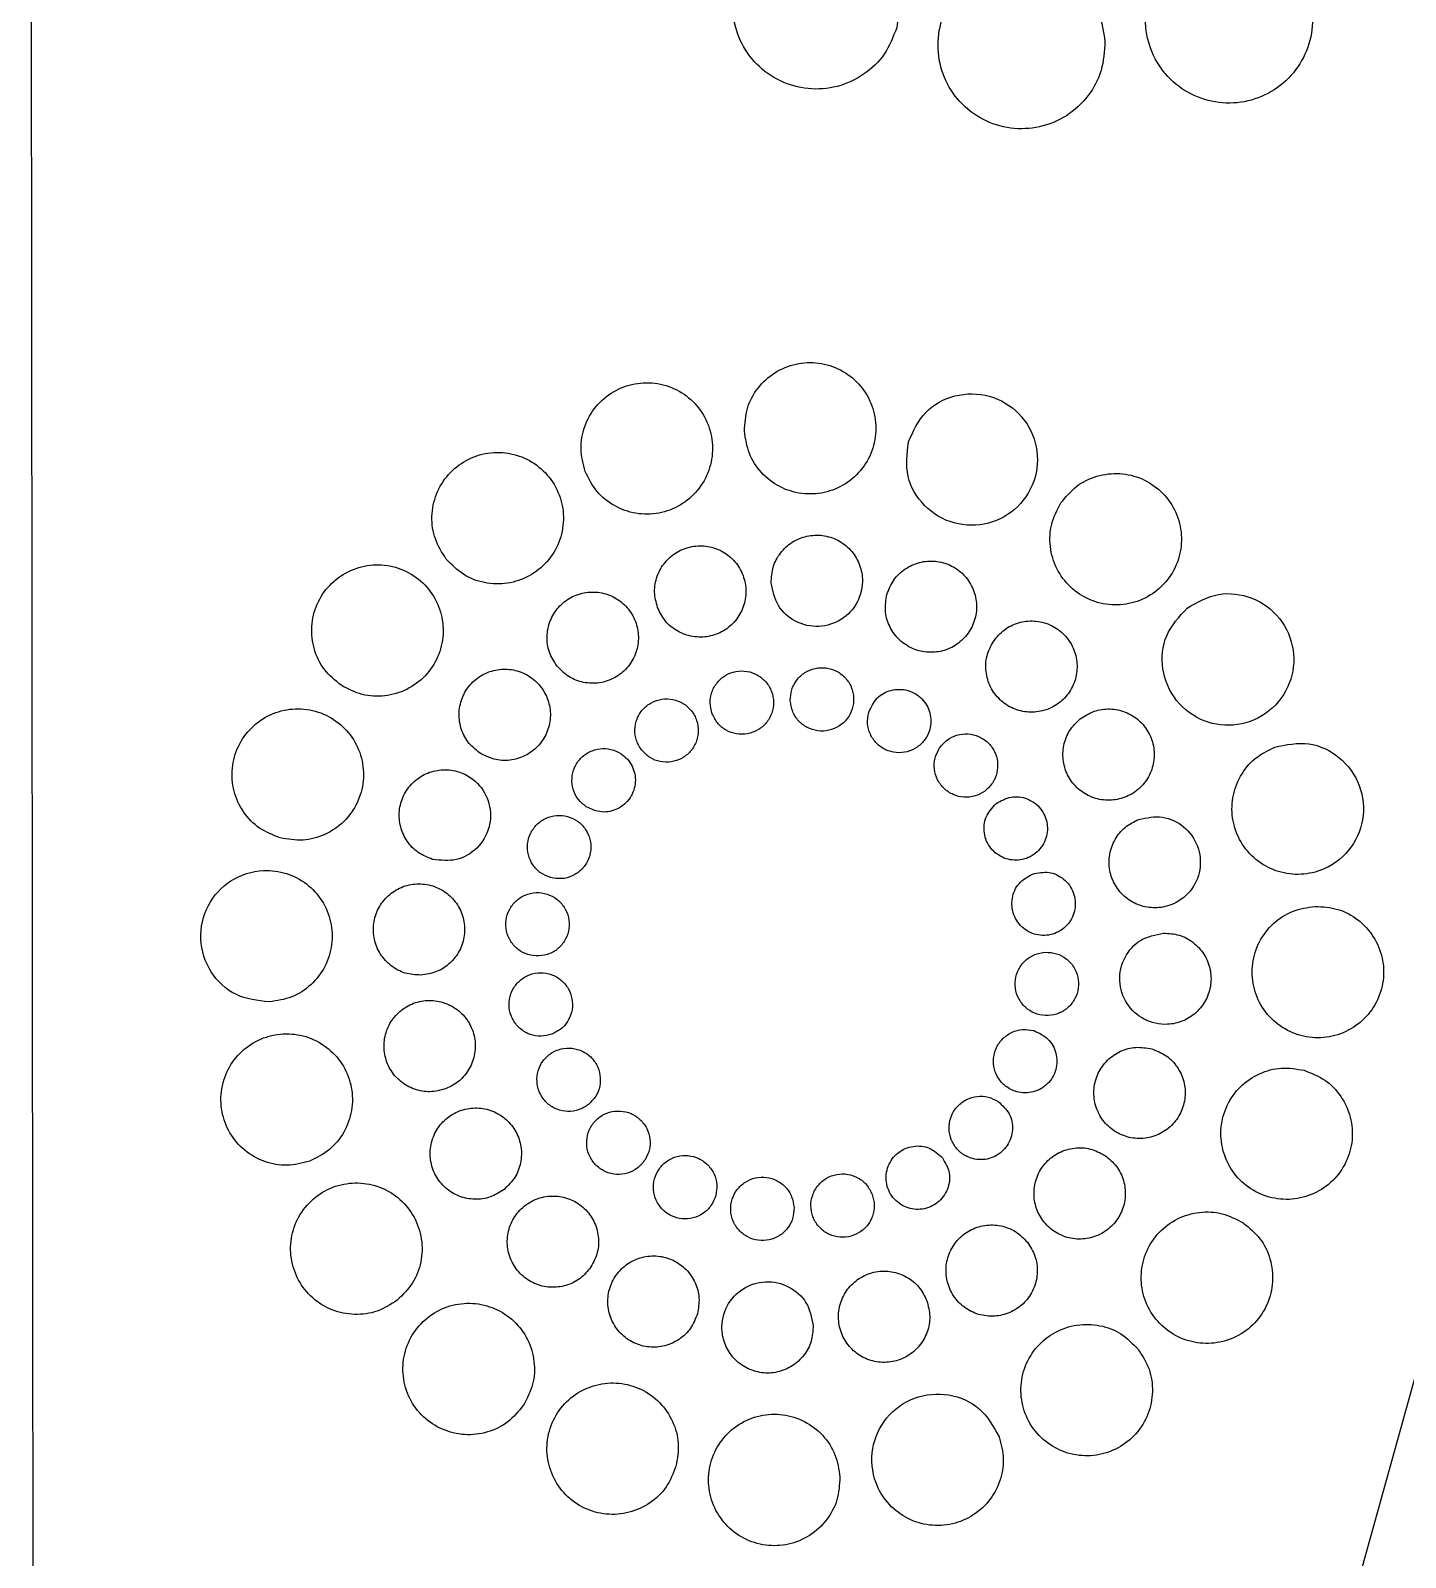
# Model space of a CAD drawing. Extents: x -494 to 784, y 11 to 1214.
# Drawn here: x 6.8 to 174, y 597 to 782.6 of the extents above; entities that cross this region are included whole.
import ezdxf

# ---------------------------------------------------------------- set-up
doc = ezdxf.new("R2010")
doc.units = 0
doc.layers.add('Layer_1', color=7, linetype='CONTINUOUS')

msp = doc.modelspace()

# ---------------------------------------------------------------- linework, layer by layer
at = {"layer": 'Layer_1', "color": 3}
msp.add_line((340.093007, 1213.844937), (7.729113, 15.183946), dxfattribs=at)
at = {"layer": 'Layer_1', "color": 7}
for p, q in [((7.729102, 15.183918), (6.826574, 922.74871)), ((137.448839, 781.257603), (137.448839, 781.257603)), ((93.628085, 733.910026), (93.628085, 733.910026)), ((113.555484, 732.591594), (113.555484, 732.591594)), ((74.268585, 729.006035), (74.268585, 729.006035)), ((132.100133, 725.179765), (132.100133, 725.179765)), ((57.372015, 718.359658), (57.372015, 718.359658)), ((96.877462, 715.474556), (96.877462, 715.474556)), ((110.948953, 714.054312), (110.948953, 714.054312)), ((83.055797, 712.476975), (83.055797, 712.476975)), ((147.446774, 712.400104), (147.446774, 712.400104)), ((123.892839, 708.355224), (123.892839, 708.355224)), ((70.836911, 705.354989), (70.836911, 705.354989)), ((44.592327, 703.013003), (44.592327, 703.013003)), ((99.200962, 701.139343), (99.200962, 701.139343)), ((108.728903, 699.702698), (108.728903, 699.702698)), ((89.6954, 699.56138), (89.6954, 699.56138)), ((134.442104, 698.935207), (134.442104, 698.935207)), ((61.416881, 694.8057), (61.416881, 694.8057)), ((81.142698, 695.123264), (81.142698, 695.123264)), ((117.346558, 695.392068), (117.346558, 695.392068)), ((158.093161, 695.503524), (158.093161, 695.503524)), ((124.210386, 688.629425), (124.210386, 688.629425)), ((74.380031, 688.259424), (74.380031, 688.259424)), ((141.564104, 686.716312), (141.564104, 686.716312)), ((37.180529, 684.468358), (37.180529, 684.468358)), ((55.717807, 681.861828), (55.717807, 681.861828)), ((70.069414, 679.64178), (70.069414, 679.64178)), ((128.648498, 680.076706), (128.648498, 680.076706)), ((162.997153, 676.144035), (162.997153, 676.144035)), ((144.561685, 672.894658), (144.561685, 672.894658)), ((68.63277, 670.113838), (68.63277, 670.113838)), ((130.226465, 670.571158), (130.226465, 670.571158)), ((54.297548, 667.790338), (54.297548, 667.790338)), ((35.86208, 664.540961), (35.86208, 664.540961)), ((128.789821, 661.043215), (128.789821, 661.043215)), ((70.210742, 660.60827), (70.210742, 660.60827)), ((143.141419, 658.82317), (143.141419, 658.82317)), ((161.678701, 656.216639), (161.678701, 656.216639)), ((57.295138, 653.968663), (57.295138, 653.968663)), ((74.648826, 652.055566), (74.648826, 652.055566)), ((124.479191, 652.425556), (124.479191, 652.425556)), ((137.442354, 645.879271), (137.442354, 645.879271)), ((40.766081, 645.181451), (40.766081, 645.181451)), ((81.512681, 645.292922), (81.512681, 645.292922)), ((117.716527, 645.561727), (117.716527, 645.561727)), ((64.417107, 641.749783), (64.417107, 641.749783)), ((90.130341, 640.982298), (90.130341, 640.982298)), ((109.16384, 641.123632), (109.16384, 641.123632)), ((99.658268, 639.545659), (99.658268, 639.545659)), ((154.266909, 637.671968), (154.266909, 637.671968)), ((128.022314, 635.330003), (128.022314, 635.330003)), ((74.966396, 632.329759), (74.966396, 632.329759)), ((51.412443, 628.284892), (51.412443, 628.284892)), ((115.803443, 628.208037), (115.803443, 628.208037)), ((87.910291, 626.630684), (87.910291, 626.630684)), ((101.981767, 625.210448), (101.981767, 625.210448)), ((141.487211, 622.325332), (141.487211, 622.325332)), ((66.759102, 615.505217), (66.759102, 615.505217)), ((124.590656, 611.678978), (124.590656, 611.678978)), ((85.303757, 608.093393), (85.303757, 608.093393)), ((105.231144, 606.774983), (105.231144, 606.774983))]:
    msp.add_line(p, q, dxfattribs=at)
for points, knots in [([(112.135897, 782.932325), (112.336099, 784.10818), (112.733638, 786.44306), (111.765414, 789.94278), (109.748156, 792.904473), (106.812253, 794.992665), (103.348814, 795.953005), (99.761351, 795.673608), (96.488712, 794.178693), (93.924322, 791.658494), (92.372826, 788.412216), (92.031062, 784.830503), (92.931467, 781.349589), (94.966977, 778.382834), (97.898309, 776.29591), (101.361748, 775.33557), (104.953782, 775.613699), (108.208169, 777.113676), (110.840377, 779.615069), (111.701987, 781.821273), (112.135897, 782.932325)], [0, 0, 0, 0, 3.541724, 7.032761, 10.574486, 14.11621, 17.607247, 21.148972, 24.690696, 28.181733, 31.723457, 35.265182, 38.756219, 42.297943, 45.839668, 49.330704, 52.872429, 56.414153, 59.90519, 63.446915, 63.446915, 63.446915, 63.446915]), ([(162.040433, 787.486947), (161.152506, 789.065066), (159.402988, 792.174497), (154.259094, 794.394391), (148.818312, 793.895477), (144.334026, 790.682263), (142.058205, 785.691936), (142.523964, 780.813654), (144.659903, 777.206875), (147.433939, 774.917974), (150.824634, 773.71481), (154.422763, 773.749299), (157.789226, 775.008165), (160.53176, 777.344511), (162.282951, 780.4709), (162.94217, 784.041743), (162.342453, 786.333041), (162.040433, 787.486947)], [0, 0, 0, 0, 5.306629, 10.455864, 15.762493, 21.069121, 26.218357, 31.524986, 35.06671, 38.557747, 42.099471, 45.641196, 49.132233, 52.673957, 56.215682, 59.706718, 63.248443, 63.248443, 63.248443, 63.248443]), ([(137.448839, 781.257603), (137.275884, 782.437773), (136.932448, 784.781223), (134.930139, 787.810456), (132.096399, 790.003828), (128.658903, 791.082572), (125.068215, 790.925648), (121.742672, 789.551338), (119.092162, 787.118288), (117.432066, 783.928997), (116.95966, 780.362163), (117.741434, 776.850141), (119.673432, 773.817835), (122.526095, 771.625291), (125.958852, 770.546339), (129.54954, 770.703263), (132.879822, 772.07778), (135.511409, 774.510003), (137.241815, 777.702367), (137.379501, 780.066843), (137.448839, 781.257603)], [0, 0, 0, 0, 3.541725, 7.032762, 10.574487, 14.116211, 17.607249, 21.148973, 24.690698, 28.181735, 31.72346, 35.265185, 38.756222, 42.297947, 45.839672, 49.330709, 52.872433, 56.414158, 59.905195, 63.44692, 63.44692, 63.44692, 63.44692]), ([(93.628085, 733.910026), (93.764242, 732.980948), (94.034609, 731.136088), (95.610909, 728.751351), (97.841745, 727.024639), (100.547884, 726.175407), (103.374621, 726.298944), (105.992624, 727.380857), (108.079215, 729.296254), (109.38611, 731.806995), (109.758007, 734.614953), (109.142563, 737.379761), (107.621615, 739.766917), (105.375881, 741.492978), (102.673474, 742.342373), (99.846737, 742.218836), (97.225003, 741.136759), (95.153309, 739.222014), (93.791062, 736.708854), (93.682671, 734.847441), (93.628085, 733.910026)], [0, 0, 0, 0, 2.788191, 5.536479, 8.32467, 11.112861, 13.861149, 16.64934, 19.437531, 22.185819, 24.97401, 27.762201, 30.510489, 33.29868, 36.086871, 38.835159, 41.62335, 44.411541, 47.159829, 49.94802, 49.94802, 49.94802, 49.94802]), ([(74.268585, 729.006035), (74.685179, 728.164504), (75.512406, 726.493486), (77.748481, 724.71257), (80.403715, 723.759735), (83.239832, 723.78831), (85.890044, 724.779311), (88.045583, 726.617278), (89.438159, 729.083721), (89.905229, 731.87543), (89.391217, 734.660879), (87.951523, 737.100185), (85.767344, 738.900506), (83.098142, 739.848118), (80.265523, 739.820851), (77.615311, 738.82985), (75.456274, 736.990575), (74.077665, 734.529355), (73.558701, 731.718241), (74.030822, 729.914437), (74.268585, 729.006035)], [0, 0, 0, 0, 2.788191, 5.536478, 8.324669, 11.11286, 13.861148, 16.649338, 19.437529, 22.185817, 24.974008, 27.762199, 30.510486, 33.298677, 36.086868, 38.835155, 41.623346, 44.411537, 47.159825, 49.948015, 49.948015, 49.948015, 49.948015]), ([(113.555484, 732.591594), (113.390756, 731.175638), (113.066185, 728.385724), (115.315087, 724.591604), (119.011103, 722.391992), (123.354074, 722.362559), (127.112248, 724.491041), (129.321839, 728.21991), (129.347995, 732.554199), (127.222544, 736.314089), (123.484547, 738.525341), (119.183557, 738.543134), (115.301932, 736.448882), (114.143447, 733.890195), (113.555484, 732.591594)], [0, 0, 0, 0, 4.177596, 8.231285, 12.408881, 16.586477, 20.640167, 24.817762, 28.995358, 33.049048, 37.226644, 41.404239, 45.457929, 49.635525, 49.635525, 49.635525, 49.635525]), ([(57.372015, 718.359658), (58.028268, 717.688049), (59.33138, 716.354444), (62.008347, 715.351677), (64.828067, 715.26599), (67.516544, 716.169576), (69.730809, 717.931033), (71.212886, 720.345143), (71.775131, 723.121198), (71.356655, 725.920604), (70.00705, 728.410885), (67.884032, 730.285913), (65.250424, 731.323171), (62.419035, 731.399575), (59.73348, 730.498315), (57.519215, 728.736857), (56.034216, 726.320422), (55.48364, 723.55365), (55.858758, 720.719752), (56.865178, 719.150127), (57.372015, 718.359658)], [0, 0, 0, 0, 2.788191, 5.536478, 8.324669, 11.11286, 13.861148, 16.649338, 19.437529, 22.185817, 24.974008, 27.762199, 30.510486, 33.298677, 36.086868, 38.835155, 41.623346, 44.411537, 47.159825, 49.948015, 49.948015, 49.948015, 49.948015]), ([(132.100133, 725.179765), (131.664188, 724.348093), (130.798538, 722.696653), (130.672078, 719.840834), (131.461927, 717.132642), (133.152073, 714.854971), (135.511564, 713.2934), (138.265506, 712.629862), (141.079435, 712.952983), (143.612512, 714.216042), (145.56386, 716.269131), (146.691069, 718.867657), (146.863731, 721.692898), (146.061447, 724.409319), (144.374416, 726.68493), (142.014924, 728.2465), (139.257868, 728.912099), (136.456374, 728.580748), (133.877094, 727.348268), (132.695293, 725.906064), (132.100133, 725.179765)], [0, 0, 0, 0, 2.788191, 5.536479, 8.32467, 11.112861, 13.861149, 16.64934, 19.437531, 22.185819, 24.97401, 27.762201, 30.510489, 33.29868, 36.086871, 38.835159, 41.62335, 44.411541, 47.159829, 49.94802, 49.94802, 49.94802, 49.94802]), ([(96.877462, 715.474556), (97.072525, 714.504028), (97.456864, 712.591756), (99.756346, 710.568549), (102.669501, 709.908798), (105.543886, 710.821904), (107.570228, 713.032091), (108.15219, 715.64718), (107.650957, 717.883323), (106.595312, 719.54205), (105.035621, 720.740439), (103.158991, 721.330367), (101.195968, 721.244559), (99.375322, 720.493122), (97.936646, 719.163436), (96.990641, 717.418187), (96.915369, 716.125539), (96.877462, 715.474556)], [0, 0, 0, 0, 2.901108, 5.716171, 8.617279, 11.518387, 14.33345, 17.234558, 19.170802, 21.079335, 23.015579, 24.951822, 26.860356, 28.796599, 30.732843, 32.641376, 34.57762, 34.57762, 34.57762, 34.57762]), ([(83.055797, 712.476975), (83.345099, 711.892579), (83.919562, 710.73215), (85.472392, 709.495402), (87.316305, 708.833712), (89.285831, 708.853556), (91.126255, 709.54175), (92.623158, 710.818117), (93.590224, 712.530924), (93.914578, 714.469611), (93.557626, 716.403951), (92.557838, 718.097913), (91.041047, 719.348136), (89.187435, 720.0062), (87.220338, 719.987265), (85.379913, 719.29907), (83.880582, 718.021795), (82.923214, 716.312615), (82.562822, 714.360452), (82.890685, 713.10781), (83.055797, 712.476975)], [0, 0, 0, 0, 1.936244, 3.844777, 5.781021, 7.717264, 9.625798, 11.562041, 13.498285, 15.406818, 17.343062, 19.279306, 21.187839, 23.124083, 25.060326, 26.968859, 28.905103, 30.841347, 32.74988, 34.686124, 34.686124, 34.686124, 34.686124]), ([(44.592327, 703.013003), (45.423999, 702.577058), (47.07544, 701.711408), (49.931258, 701.584948), (52.63945, 702.374797), (54.917122, 704.064943), (56.478692, 706.424434), (57.14223, 709.178376), (56.819109, 711.992305), (55.556051, 714.525382), (53.502961, 716.47673), (50.904435, 717.603938), (48.079195, 717.7766), (45.362773, 716.974317), (43.087163, 715.287285), (41.525592, 712.927794), (40.859993, 710.170738), (41.191344, 707.369244), (42.423824, 704.789964), (43.866028, 703.608162), (44.592327, 703.013003)], [0, 0, 0, 0, 2.788191, 5.536479, 8.32467, 11.112861, 13.861149, 16.64934, 19.437531, 22.185819, 24.97401, 27.762201, 30.510489, 33.29868, 36.086871, 38.835159, 41.62335, 44.411541, 47.159829, 49.94802, 49.94802, 49.94802, 49.94802]), ([(110.948953, 714.054312), (110.839503, 713.411478), (110.622171, 712.13501), (111.151494, 710.22173), (112.254319, 708.602586), (113.859363, 707.460982), (115.752809, 706.935969), (117.714058, 707.088714), (119.503194, 707.905976), (120.905133, 709.283757), (121.753329, 711.058482), (121.94017, 713.016587), (121.447922, 714.919586), (120.335119, 716.541497), (118.732574, 717.682408), (116.839129, 718.207421), (114.87538, 718.055369), (113.096223, 717.235339), (111.657207, 715.86784), (111.186169, 714.661719), (110.948953, 714.054312)], [0, 0, 0, 0, 1.936244, 3.844777, 5.781021, 7.717264, 9.625798, 11.562041, 13.498285, 15.406818, 17.343062, 19.279306, 21.187839, 23.124083, 25.060326, 26.968859, 28.905103, 30.841347, 32.74988, 34.686124, 34.686124, 34.686124, 34.686124]), ([(70.836911, 705.354989), (71.292642, 704.888594), (72.197581, 703.962479), (74.056586, 703.266113), (76.014725, 703.206609), (77.881723, 703.834098), (79.419407, 705.057333), (80.448627, 706.733798), (80.839075, 708.661614), (80.548467, 710.605646), (79.611241, 712.335008), (78.136923, 713.637111), (76.308028, 714.357429), (74.341786, 714.410487), (72.476817, 713.784612), (70.939133, 712.561378), (69.907883, 710.883298), (69.525539, 708.961928), (69.786037, 706.993943), (70.484941, 705.903926), (70.836911, 705.354989)], [0, 0, 0, 0, 1.936244, 3.844777, 5.781021, 7.717264, 9.625798, 11.562041, 13.498285, 15.406818, 17.343062, 19.279306, 21.187839, 23.124083, 25.060326, 26.968859, 28.905103, 30.841347, 32.74988, 34.686124, 34.686124, 34.686124, 34.686124]), ([(147.446774, 712.400104), (146.481228, 711.351397), (144.578775, 709.285087), (144.168047, 704.893708), (145.865288, 700.941721), (149.361524, 698.365175), (153.653042, 697.878154), (157.632412, 699.596108), (160.201204, 703.087247), (160.691686, 707.378371), (158.967324, 711.364451), (155.498208, 713.906904), (151.126937, 714.49418), (148.685744, 713.1051), (147.446774, 712.400104)], [0, 0, 0, 0, 4.177596, 8.231285, 12.408881, 16.586477, 20.640166, 24.817762, 28.995358, 33.049047, 37.226643, 41.404239, 45.457928, 49.635524, 49.635524, 49.635524, 49.635524]), ([(123.892839, 708.355224), (123.590099, 707.777674), (122.988953, 706.63084), (122.901134, 704.647633), (123.44964, 702.766944), (124.623352, 701.185228), (126.261888, 700.100804), (128.174347, 699.640014), (130.128465, 699.864403), (131.887546, 700.741527), (133.242649, 702.167284), (134.025432, 703.971816), (134.145337, 705.933788), (133.588196, 707.820192), (132.416646, 709.400477), (130.77811, 710.484901), (128.863488, 710.947123), (126.918006, 710.717018), (125.12684, 709.861128), (124.306144, 708.859598), (123.892839, 708.355224)], [0, 0, 0, 0, 1.936244, 3.844777, 5.781021, 7.717264, 9.625798, 11.562041, 13.498285, 15.406818, 17.343062, 19.279306, 21.187839, 23.124083, 25.060326, 26.968859, 28.905103, 30.841347, 32.74988, 34.686124, 34.686124, 34.686124, 34.686124]), ([(61.416881, 694.8057), (61.994431, 694.502961), (63.141264, 693.901815), (65.124472, 693.813996), (67.005161, 694.362502), (68.586877, 695.536214), (69.671301, 697.17475), (70.132091, 699.087209), (69.907701, 701.041327), (69.030577, 702.800408), (67.604821, 704.15551), (65.800289, 704.938294), (63.838316, 705.058198), (61.951912, 704.501057), (60.371628, 703.329507), (59.287204, 701.690972), (58.824982, 699.77635), (59.055087, 697.830867), (59.910976, 696.039701), (60.912507, 695.219006), (61.416881, 694.8057)], [0, 0, 0, 0, 1.936244, 3.844777, 5.781021, 7.717264, 9.625798, 11.562041, 13.498285, 15.406818, 17.343062, 19.279306, 21.187839, 23.124083, 25.060326, 26.968859, 28.905103, 30.841347, 32.74988, 34.686124, 34.686124, 34.686124, 34.686124]), ([(89.6954, 699.56138), (89.896304, 699.155549), (90.295237, 698.349696), (91.373591, 697.490843), (92.654086, 697.031336), (94.021812, 697.045116), (95.299885, 697.523029), (96.339401, 698.409395), (97.010975, 699.598845), (97.236221, 700.945155), (96.988337, 702.288447), (96.29404, 703.46481), (95.240713, 704.33302), (93.953482, 704.790009), (92.587442, 704.776859), (91.309369, 704.298946), (90.268167, 703.41195), (89.603328, 702.225019), (89.353056, 700.86935), (89.580738, 699.99946), (89.6954, 699.56138)], [0, 0, 0, 0, 1.344614, 2.669984, 4.014598, 5.359212, 6.684582, 8.029196, 9.37381, 10.69918, 12.043794, 13.388408, 14.713778, 16.058392, 17.403005, 18.728376, 20.07299, 21.417603, 22.742974, 24.087588, 24.087588, 24.087588, 24.087588]), ([(99.200962, 701.139343), (99.266624, 700.691292), (99.39701, 699.801603), (100.157185, 698.651556), (101.233013, 697.818844), (102.538056, 697.409299), (103.901259, 697.468875), (105.163799, 697.990631), (106.170064, 698.914337), (106.800318, 700.12515), (106.979667, 701.479296), (106.682867, 702.812634), (105.949385, 703.963847), (104.866373, 704.796245), (103.563129, 705.205869), (102.199926, 705.146292), (100.935587, 704.624458), (99.936506, 703.701066), (99.279558, 702.489087), (99.227286, 701.591414), (99.200962, 701.139343)], [0, 0, 0, 0, 1.344614, 2.669984, 4.014598, 5.359212, 6.684582, 8.029196, 9.37381, 10.69918, 12.043794, 13.388408, 14.713778, 16.058392, 17.403005, 18.728376, 20.07299, 21.417603, 22.742974, 24.087588, 24.087588, 24.087588, 24.087588]), ([(108.728903, 699.702698), (108.652897, 699.256285), (108.501971, 698.369849), (108.869557, 697.041183), (109.635408, 695.916776), (110.750021, 695.123999), (112.064918, 694.759392), (113.42688, 694.86552), (114.669398, 695.43286), (115.642735, 696.390404), (116.331094, 697.825238), (116.345674, 699.685641), (115.319672, 701.497616), (113.517283, 702.564339), (111.443044, 702.572828), (109.571137, 701.562892), (109.012451, 700.328954), (108.728903, 699.702698)], [0, 0, 0, 0, 1.344614, 2.669984, 4.014598, 5.359212, 6.684582, 8.029196, 9.37381, 10.69918, 12.043794, 14.058452, 16.013357, 18.028016, 20.042674, 21.997579, 24.012237, 24.012237, 24.012237, 24.012237]), ([(37.180529, 684.468358), (38.10621, 684.310751), (39.944324, 683.997792), (42.699447, 684.760018), (45.031014, 686.348086), (46.674924, 688.659349), (47.430943, 691.38591), (47.21099, 694.210109), (46.034131, 696.786464), (44.050128, 698.805257), (41.494524, 700.026659), (38.674853, 700.29571), (35.934534, 699.586874), (33.598983, 697.984437), (31.956071, 695.676772), (31.200052, 692.950211), (31.419007, 690.122414), (32.599849, 687.560427), (34.569049, 685.488244), (36.305863, 684.80995), (37.180529, 684.468358)], [0, 0, 0, 0, 2.788191, 5.536478, 8.324669, 11.11286, 13.861148, 16.649338, 19.437529, 22.185817, 24.974008, 27.762199, 30.510486, 33.298677, 36.086868, 38.835155, 41.623346, 44.411537, 47.159825, 49.948015, 49.948015, 49.948015, 49.948015]), ([(81.142698, 695.123264), (81.459178, 694.799379), (82.087609, 694.156244), (83.378584, 693.672656), (84.738403, 693.631334), (86.03493, 694.06709), (87.102766, 694.916559), (87.817502, 696.080771), (88.088646, 697.419532), (87.886835, 698.769555), (87.235984, 699.970501), (86.212152, 700.874739), (84.942086, 701.37496), (83.576639, 701.411806), (82.281522, 700.97717), (81.213686, 700.127701), (80.49754, 698.962368), (80.232024, 697.628084), (80.412925, 696.261427), (80.898275, 695.504471), (81.142698, 695.123264)], [0, 0, 0, 0, 1.344614, 2.669984, 4.014598, 5.359212, 6.684582, 8.029196, 9.37381, 10.69918, 12.043794, 13.388408, 14.713778, 16.058392, 17.403005, 18.728376, 20.07299, 21.417603, 22.742974, 24.087588, 24.087588, 24.087588, 24.087588]), ([(134.442104, 698.935207), (133.975709, 698.479477), (133.049594, 697.574537), (132.353228, 695.715533), (132.293723, 693.757393), (132.921213, 691.890395), (134.144448, 690.352711), (135.820913, 689.323491), (137.748729, 688.933043), (139.692761, 689.223652), (141.422123, 690.160877), (142.724226, 691.635195), (143.444544, 693.46409), (143.497602, 695.430333), (142.871727, 697.295301), (141.648492, 698.832985), (139.970413, 699.864235), (138.049043, 700.246579), (136.081058, 699.986081), (134.99104, 699.287178), (134.442104, 698.935207)], [0, 0, 0, 0, 1.936244, 3.844777, 5.781021, 7.717264, 9.625798, 11.562041, 13.498285, 15.406818, 17.343062, 19.279306, 21.187839, 23.124083, 25.060326, 26.968859, 28.905103, 30.841347, 32.74988, 34.686124, 34.686124, 34.686124, 34.686124]), ([(117.346558, 695.392068), (117.136323, 694.990992), (116.71886, 694.194579), (116.657875, 692.817352), (117.038781, 691.511318), (117.85386, 690.412904), (118.991732, 689.659832), (120.319828, 689.339839), (121.676855, 689.495665), (122.898439, 690.104779), (123.839482, 691.094887), (124.383082, 692.348034), (124.466349, 693.710516), (124.079445, 695.020518), (123.265869, 696.117938), (122.127997, 696.871011), (120.798398, 697.191998), (119.447369, 697.032203), (118.203503, 696.437835), (117.633576, 695.742328), (117.346558, 695.392068)], [0, 0, 0, 0, 1.344614, 2.669984, 4.014598, 5.359212, 6.684582, 8.029196, 9.37381, 10.69918, 12.043794, 13.388408, 14.713778, 16.058392, 17.403005, 18.728376, 20.07299, 21.417603, 22.742974, 24.087588, 24.087588, 24.087588, 24.087588]), ([(158.093161, 695.503524), (157.25163, 695.086929), (155.580612, 694.259702), (153.799696, 692.023629), (152.846861, 689.368392), (152.875441, 686.532282), (153.866422, 683.882045), (155.704461, 681.726601), (158.170639, 680.333672), (160.963326, 679.867909), (164.209365, 680.461955), (167.348104, 682.705012), (169.13731, 686.634701), (168.730013, 690.958503), (166.216107, 694.448547), (162.240322, 696.357875), (159.489352, 695.791151), (158.093161, 695.503524)], [0, 0, 0, 0, 2.788191, 5.536478, 8.324669, 11.11286, 13.861148, 16.649338, 19.437529, 22.185817, 24.974008, 29.151603, 33.205293, 37.382889, 41.560485, 45.614174, 49.79177, 49.79177, 49.79177, 49.79177]), ([(74.380031, 688.259424), (75.004912, 687.972859), (76.236141, 687.408228), (78.311426, 687.874276), (79.87119, 689.241637), (80.53147, 691.229232), (80.116869, 693.26983), (78.885214, 694.664224), (77.424315, 695.295381), (76.061515, 695.379368), (74.751599, 694.99227), (73.654155, 694.178746), (72.901089, 693.04086), (72.5801, 691.711265), (72.739896, 690.360234), (73.334263, 689.116369), (74.029771, 688.546441), (74.380031, 688.259424)], [0, 0, 0, 0, 2.014659, 3.969563, 5.984222, 7.998881, 9.953785, 11.968444, 13.313058, 14.638428, 15.983042, 17.327656, 18.653026, 19.99764, 21.342254, 22.667624, 24.012238, 24.012238, 24.012238, 24.012238]), ([(55.717807, 681.861828), (56.701112, 681.747433), (58.638558, 681.522038), (61.273321, 683.083769), (62.800996, 685.65047), (62.820815, 688.666338), (61.344976, 691.276489), (59.037715, 692.638075), (56.756127, 692.85238), (54.852371, 692.360977), (53.230665, 691.247945), (52.089699, 689.645462), (51.5647, 687.752), (51.716748, 685.788256), (52.536779, 684.009098), (53.904279, 682.570082), (55.1104, 682.099044), (55.717807, 681.861828)], [0, 0, 0, 0, 2.901108, 5.716171, 8.617279, 11.518387, 14.33345, 17.234558, 19.170802, 21.079335, 23.015579, 24.951822, 26.860356, 28.796599, 30.732843, 32.641376, 34.57762, 34.57762, 34.57762, 34.57762]), ([(124.210386, 688.629425), (123.744749, 688.123683), (122.827285, 687.127199), (122.62921, 685.009442), (123.44771, 683.103584), (125.133781, 681.861037), (127.203378, 681.626169), (129.122442, 682.454658), (130.36125, 684.138271), (130.597787, 686.207678), (129.766208, 688.129978), (128.093216, 689.356084), (125.985156, 689.6393), (124.807884, 688.969411), (124.210386, 688.629425)], [0, 0, 0, 0, 2.014659, 3.969563, 5.984222, 7.99888, 9.953785, 11.968444, 13.983102, 15.938007, 17.952665, 19.967324, 21.922228, 23.936887, 23.936887, 23.936887, 23.936887]), ([(70.069414, 679.64178), (70.515826, 679.565774), (71.402263, 679.414848), (72.730929, 679.782434), (73.855335, 680.548285), (74.648116, 681.662899), (75.012708, 682.977791), (74.906635, 684.33977), (74.339092, 685.582226), (73.3823, 686.555795), (72.149852, 687.14482), (70.790056, 687.27457), (69.468529, 686.932732), (68.342202, 686.159952), (67.549902, 685.047073), (67.18531, 683.73218), (67.290902, 682.368466), (67.860367, 681.13294), (68.81002, 680.133624), (69.647604, 679.806514), (70.069414, 679.64178)], [0, 0, 0, 0, 1.344614, 2.669984, 4.014598, 5.359212, 6.684582, 8.029196, 9.37381, 10.69918, 12.043794, 13.388408, 14.713778, 16.058392, 17.403005, 18.728376, 20.07299, 21.417603, 22.742974, 24.087588, 24.087588, 24.087588, 24.087588]), ([(141.564104, 686.716312), (140.979707, 686.42701), (139.819278, 685.852547), (138.582531, 684.299718), (137.920839, 682.455804), (137.940687, 680.486282), (138.628868, 678.64584), (139.905284, 677.149004), (141.617908, 676.181692), (143.557274, 675.858246), (145.811468, 676.270777), (147.991148, 677.828456), (149.233652, 680.557407), (148.950807, 683.560048), (147.205039, 685.983689), (144.444077, 687.309611), (142.533681, 686.916053), (141.564104, 686.716312)], [0, 0, 0, 0, 1.936244, 3.844777, 5.781021, 7.717264, 9.625798, 11.562041, 13.498285, 15.406818, 17.343062, 20.24417, 23.059233, 25.960341, 28.861449, 31.676512, 34.57762, 34.57762, 34.57762, 34.57762]), ([(35.86208, 664.540961), (36.791158, 664.677119), (38.636019, 664.947486), (41.020755, 666.523786), (42.747469, 668.754623), (43.596694, 671.460757), (43.473182, 674.287512), (42.391173, 676.905447), (40.476137, 678.992292), (37.964061, 680.298247), (34.693325, 680.736356), (31.015063, 679.573006), (28.099086, 676.388544), (27.15032, 672.150501), (28.462704, 668.054433), (31.653887, 665.009969), (34.445342, 664.698858), (35.86208, 664.540961)], [0, 0, 0, 0, 2.788191, 5.536479, 8.32467, 11.112861, 13.861149, 16.64934, 19.437531, 22.185819, 24.97401, 29.151606, 33.205296, 37.382892, 41.560488, 45.614178, 49.791774, 49.791774, 49.791774, 49.791774]), ([(128.648498, 680.076706), (128.049368, 679.739606), (126.868877, 679.075405), (126.026073, 677.122508), (126.21557, 675.056999), (127.435151, 673.354241), (129.330877, 672.491328), (131.412032, 672.686244), (133.110474, 673.904642), (133.974916, 675.799672), (133.77806, 677.884859), (132.565838, 679.567938), (130.648473, 680.488719), (129.321813, 680.215415), (128.648498, 680.076706)], [0, 0, 0, 0, 2.014659, 3.969563, 5.984222, 7.99888, 9.953785, 11.968444, 13.983102, 15.938007, 17.952665, 19.967324, 21.922228, 23.936887, 23.936887, 23.936887, 23.936887]), ([(54.297548, 667.790338), (54.942741, 667.884892), (56.223894, 668.072647), (57.879961, 669.1673), (59.079066, 670.716492), (59.668811, 672.595754), (59.583021, 674.558766), (58.831693, 676.376824), (57.501556, 677.825845), (55.757986, 678.733411), (53.808015, 678.991673), (51.88801, 678.564282), (50.230263, 677.508068), (49.031609, 675.94853), (48.441752, 674.071859), (48.527541, 672.108847), (49.278983, 670.288198), (50.608667, 668.849522), (52.353917, 667.903517), (53.646565, 667.828246), (54.297548, 667.790338)], [0, 0, 0, 0, 1.936244, 3.844777, 5.781021, 7.717264, 9.625798, 11.562041, 13.498285, 15.406818, 17.343062, 19.279306, 21.187839, 23.124083, 25.060326, 26.968859, 28.905103, 30.841347, 32.74988, 34.686124, 34.686124, 34.686124, 34.686124]), ([(68.63277, 670.113838), (69.080821, 670.179501), (69.97051, 670.309886), (71.120557, 671.070062), (71.953269, 672.145889), (72.362814, 673.450933), (72.303238, 674.814136), (71.781482, 676.076676), (70.857776, 677.082941), (69.646963, 677.713195), (68.292817, 677.892544), (66.959479, 677.595744), (65.808266, 676.862262), (64.975868, 675.77925), (64.566245, 674.476006), (64.625821, 673.112803), (65.147655, 671.848463), (66.071047, 670.849383), (67.283026, 670.192435), (68.180699, 670.140163), (68.63277, 670.113838)], [0, 0, 0, 0, 1.344614, 2.669984, 4.014598, 5.359212, 6.684582, 8.029196, 9.37381, 10.69918, 12.043794, 13.388408, 14.713778, 16.058392, 17.403005, 18.728376, 20.07299, 21.417603, 22.742974, 24.087588, 24.087588, 24.087588, 24.087588]), ([(162.997153, 676.144035), (162.068074, 676.007877), (160.223214, 675.737511), (157.838478, 674.161211), (156.111765, 671.930374), (155.262534, 669.224236), (155.386071, 666.397499), (156.467984, 663.779496), (158.38338, 661.692905), (160.894122, 660.38601), (163.702079, 660.014112), (166.466887, 660.629557), (168.854043, 662.150505), (170.580104, 664.396239), (171.429499, 667.098646), (171.305962, 669.925383), (170.223886, 672.547117), (168.30914, 674.618811), (165.79598, 675.981057), (163.934567, 676.089449), (162.997153, 676.144035)], [0, 0, 0, 0, 2.788191, 5.536479, 8.32467, 11.112861, 13.861149, 16.64934, 19.437531, 22.185819, 24.97401, 27.762201, 30.510489, 33.29868, 36.086871, 38.835159, 41.62335, 44.411541, 47.159829, 49.94802, 49.94802, 49.94802, 49.94802]), ([(144.561685, 672.894658), (143.591156, 672.699595), (141.678884, 672.315256), (139.655678, 670.015774), (138.995926, 667.102619), (139.909032, 664.228234), (142.11922, 662.201892), (144.734309, 661.619929), (146.970452, 662.121163), (148.629179, 663.176808), (149.827567, 664.736499), (150.417496, 666.613129), (150.331688, 668.576152), (149.580251, 670.396798), (148.250565, 671.835474), (146.505315, 672.781479), (145.212667, 672.856751), (144.561685, 672.894658)], [0, 0, 0, 0, 2.901108, 5.716171, 8.617279, 11.518387, 14.33345, 17.234558, 19.170802, 21.079335, 23.015579, 24.951822, 26.860356, 28.796599, 30.732843, 32.641376, 34.57762, 34.57762, 34.57762, 34.57762]), ([(130.226465, 670.571158), (129.778414, 670.505495), (128.888725, 670.37511), (127.738678, 669.614935), (126.905966, 668.539107), (126.496421, 667.234063), (126.555997, 665.870861), (127.077753, 664.60832), (128.001459, 663.602056), (129.212272, 662.971801), (130.566418, 662.792453), (131.899756, 663.089252), (133.050969, 663.822735), (133.883367, 664.905746), (134.292991, 666.208991), (134.233414, 667.572193), (133.71158, 668.836533), (132.788188, 669.835614), (131.576209, 670.492561), (130.678536, 670.544833), (130.226465, 670.571158)], [0, 0, 0, 0, 1.344614, 2.669984, 4.014598, 5.359212, 6.684582, 8.029196, 9.37381, 10.69918, 12.043794, 13.388408, 14.713778, 16.058392, 17.403005, 18.728376, 20.07299, 21.417603, 22.742974, 24.087588, 24.087588, 24.087588, 24.087588]), ([(70.210742, 660.60827), (70.616573, 660.809174), (71.422426, 661.208107), (72.281279, 662.28646), (72.740786, 663.566956), (72.727006, 664.934682), (72.249093, 666.212755), (71.362727, 667.252271), (70.173277, 667.923844), (68.826967, 668.14909), (67.483675, 667.901207), (66.307312, 667.20691), (65.439102, 666.153582), (64.982113, 664.866351), (64.995263, 663.500312), (65.473176, 662.222239), (66.360172, 661.181036), (67.547103, 660.516198), (68.902772, 660.265926), (69.772662, 660.493608), (70.210742, 660.60827)], [0, 0, 0, 0, 1.344614, 2.669984, 4.014598, 5.359212, 6.684582, 8.029196, 9.37381, 10.69918, 12.043794, 13.388408, 14.713778, 16.058392, 17.403005, 18.728376, 20.07299, 21.417603, 22.742974, 24.087588, 24.087588, 24.087588, 24.087588]), ([(57.295138, 653.968663), (57.879535, 654.257965), (59.039964, 654.832429), (60.276711, 656.385258), (60.938402, 658.229171), (60.918558, 660.198697), (60.230363, 662.039122), (58.953997, 663.536024), (57.241189, 664.50309), (55.302502, 664.827444), (53.368163, 664.470492), (51.6742, 663.470704), (50.423977, 661.953913), (49.765913, 660.100301), (49.784849, 658.133204), (50.473044, 656.292779), (51.750319, 654.793447), (53.459499, 653.83608), (55.411662, 653.475688), (56.664303, 653.803551), (57.295138, 653.968663)], [0, 0, 0, 0, 1.936244, 3.844777, 5.781021, 7.717264, 9.625798, 11.562041, 13.498285, 15.406818, 17.343062, 19.279306, 21.187839, 23.124083, 25.060326, 26.968859, 28.905103, 30.841347, 32.74988, 34.686124, 34.686124, 34.686124, 34.686124]), ([(128.789821, 661.043215), (128.343408, 661.119222), (127.456972, 661.270148), (126.128306, 660.902562), (125.003899, 660.136711), (124.211122, 659.022098), (123.846515, 657.707201), (123.952643, 656.345239), (124.519983, 655.102721), (125.477527, 654.129384), (126.912361, 653.441025), (128.772764, 653.426445), (130.584739, 654.452447), (131.651462, 656.254836), (131.659951, 658.329075), (130.650015, 660.200982), (129.416077, 660.759668), (128.789821, 661.043215)], [0, 0, 0, 0, 1.344614, 2.669984, 4.014598, 5.359212, 6.684582, 8.029196, 9.37381, 10.69918, 12.043794, 14.058452, 16.013357, 18.028016, 20.042674, 21.997579, 24.012238, 24.012238, 24.012238, 24.012238]), ([(40.766081, 645.181451), (41.607612, 645.598046), (43.27863, 646.425273), (45.059546, 648.661347), (46.012381, 651.316581), (45.983805, 654.152699), (44.992805, 656.80291), (43.154837, 658.95845), (40.688395, 660.351025), (37.896686, 660.818095), (35.111237, 660.304084), (32.671931, 658.864389), (30.87161, 656.680209), (29.923998, 654.011008), (29.951265, 651.178389), (30.942266, 648.528177), (32.781541, 646.36914), (35.242761, 644.990531), (38.053876, 644.471567), (39.857679, 644.943689), (40.766081, 645.181451)], [0, 0, 0, 0, 2.788191, 5.536478, 8.324669, 11.11286, 13.861148, 16.649338, 19.437529, 22.185817, 24.974008, 27.762199, 30.510486, 33.298677, 36.086868, 38.835155, 41.623346, 44.411537, 47.159825, 49.948015, 49.948015, 49.948015, 49.948015]), ([(74.648826, 652.055566), (74.972712, 652.372046), (75.615847, 653.000476), (76.099435, 654.291452), (76.140757, 655.651271), (75.705, 656.947797), (74.855532, 658.015634), (73.69132, 658.73037), (72.352559, 659.001514), (71.002536, 658.799703), (69.80159, 658.148852), (68.897352, 657.12502), (68.397131, 655.854954), (68.360285, 654.489507), (68.794921, 653.19439), (69.644389, 652.126554), (70.809722, 651.410408), (72.144007, 651.144891), (73.510663, 651.325793), (74.26762, 651.811143), (74.648826, 652.055566)], [0, 0, 0, 0, 1.344614, 2.669984, 4.014598, 5.359212, 6.684582, 8.029196, 9.37381, 10.69918, 12.043794, 13.388408, 14.713778, 16.058392, 17.403005, 18.728376, 20.07299, 21.417603, 22.742974, 24.087588, 24.087588, 24.087588, 24.087588]), ([(143.141419, 658.82317), (142.498585, 658.93262), (141.222117, 659.149953), (139.308838, 658.620629), (137.689694, 657.517804), (136.548089, 655.91276), (136.023076, 654.019315), (136.175821, 652.058066), (136.993084, 650.26893), (138.370864, 648.86699), (140.145589, 648.018794), (142.103694, 647.831953), (144.006694, 648.324201), (145.628604, 649.437004), (146.769516, 651.039549), (147.294529, 652.932995), (147.142477, 654.896743), (146.322447, 656.6759), (144.954947, 658.114916), (143.748826, 658.585954), (143.141419, 658.82317)], [0, 0, 0, 0, 1.936244, 3.844777, 5.781021, 7.717264, 9.625798, 11.562041, 13.498285, 15.406818, 17.343062, 19.279306, 21.187839, 23.124083, 25.060326, 26.968859, 28.905103, 30.841347, 32.74988, 34.686124, 34.686124, 34.686124, 34.686124]), ([(161.678701, 656.216639), (160.75302, 656.374246), (158.914906, 656.687205), (156.159784, 655.924979), (153.828217, 654.336911), (152.184307, 652.025648), (151.428288, 649.299087), (151.64824, 646.474888), (152.825099, 643.898533), (154.809103, 641.87974), (157.364706, 640.658338), (160.184377, 640.389287), (162.924696, 641.098123), (165.260247, 642.70056), (166.90316, 645.008225), (167.659179, 647.734786), (167.440224, 650.562583), (166.259381, 653.12457), (164.290181, 655.196752), (162.553367, 655.875047), (161.678701, 656.216639)], [0, 0, 0, 0, 2.788191, 5.536478, 8.324669, 11.11286, 13.861148, 16.649338, 19.437529, 22.185817, 24.974008, 27.762199, 30.510486, 33.298677, 36.086868, 38.835155, 41.623346, 44.411537, 47.159825, 49.948015, 49.948015, 49.948015, 49.948015]), ([(64.417107, 641.749783), (64.883502, 642.205514), (65.809617, 643.110453), (66.505983, 644.969458), (66.565487, 646.927597), (65.937998, 648.794595), (64.714763, 650.332279), (63.038298, 651.361499), (61.110482, 651.751948), (59.16645, 651.461339), (57.437088, 650.524114), (56.134985, 649.049796), (55.414667, 647.220901), (55.361609, 645.254658), (55.987484, 643.389689), (57.210718, 641.852005), (58.888798, 640.820756), (60.810168, 640.438411), (62.778152, 640.69891), (63.86817, 641.397813), (64.417107, 641.749783)], [0, 0, 0, 0, 1.936244, 3.844777, 5.781021, 7.717264, 9.625798, 11.562041, 13.498285, 15.406818, 17.343062, 19.279306, 21.187839, 23.124083, 25.060326, 26.968859, 28.905103, 30.841347, 32.74988, 34.686124, 34.686124, 34.686124, 34.686124]), ([(124.479191, 652.425556), (124.078115, 652.635792), (123.281702, 653.053254), (121.904475, 653.11424), (120.59844, 652.733333), (119.50003, 651.918255), (118.746943, 650.780383), (118.427007, 649.452285), (118.58262, 648.095262), (119.192521, 646.873666), (120.344415, 645.77561), (122.109257, 645.186848), (124.1496, 645.602702), (125.721082, 646.98724), (126.370131, 648.957336), (125.988076, 651.049713), (124.987175, 651.962362), (124.479191, 652.425556)], [0, 0, 0, 0, 1.344614, 2.669984, 4.014598, 5.359212, 6.684582, 8.029196, 9.37381, 10.69918, 12.043794, 14.058452, 16.013357, 18.028016, 20.042674, 21.997579, 24.012238, 24.012238, 24.012238, 24.012238]), ([(81.512681, 645.292922), (81.722917, 645.693998), (82.14038, 646.490411), (82.201365, 647.867638), (81.820458, 649.173672), (81.00538, 650.272086), (79.867508, 651.025158), (78.539411, 651.345151), (77.182385, 651.189325), (75.960801, 650.580211), (75.019757, 649.590103), (74.476157, 648.336955), (74.392891, 646.974474), (74.779794, 645.664472), (75.593371, 644.567052), (76.731243, 643.813979), (78.060841, 643.492992), (79.411871, 643.652787), (80.655736, 644.247155), (81.225664, 644.942662), (81.512681, 645.292922)], [0, 0, 0, 0, 1.344614, 2.669984, 4.014598, 5.359212, 6.684582, 8.029196, 9.37381, 10.69918, 12.043794, 13.388408, 14.713778, 16.058392, 17.403005, 18.728376, 20.07299, 21.417603, 22.742974, 24.087588, 24.087588, 24.087588, 24.087588]), ([(90.130341, 640.982298), (90.206347, 641.42871), (90.357273, 642.315146), (89.989687, 643.643813), (89.223836, 644.768218), (88.109222, 645.560999), (86.794329, 645.925592), (85.432351, 645.819519), (84.189895, 645.251975), (83.216326, 644.295183), (82.627301, 643.062735), (82.49755, 641.70294), (82.839389, 640.381413), (83.612169, 639.255086), (84.725048, 638.462786), (86.03994, 638.098194), (87.403654, 638.203785), (88.63918, 638.77325), (89.638497, 639.722903), (89.965607, 640.560487), (90.130341, 640.982298)], [0, 0, 0, 0, 1.344614, 2.669984, 4.014598, 5.359212, 6.684582, 8.029196, 9.37381, 10.69918, 12.043794, 13.388408, 14.713778, 16.058392, 17.403005, 18.728376, 20.07299, 21.417603, 22.742974, 24.087588, 24.087588, 24.087588, 24.087588]), ([(117.716527, 645.561727), (117.210785, 646.027365), (116.2143, 646.944829), (114.096544, 647.142904), (112.190686, 646.324405), (110.948138, 644.638334), (110.713271, 642.568736), (111.541759, 640.649672), (113.225372, 639.410864), (115.29478, 639.174327), (117.21708, 640.005906), (118.443186, 641.678898), (118.726402, 643.786957), (118.056513, 644.96423), (117.716527, 645.561727)], [0, 0, 0, 0, 2.014659, 3.969563, 5.984222, 7.998881, 9.953785, 11.968444, 13.983103, 15.938007, 17.952666, 19.967325, 21.92223, 23.936888, 23.936888, 23.936888, 23.936888]), ([(137.442354, 645.879271), (136.864804, 646.18201), (135.71797, 646.783156), (133.734763, 646.870976), (131.854074, 646.32247), (130.272358, 645.148757), (129.187934, 643.510222), (128.727144, 641.597762), (128.951534, 639.643645), (129.828658, 637.884563), (131.254414, 636.529461), (133.058946, 635.746677), (135.020919, 635.626773), (136.907322, 636.183914), (138.487607, 637.355464), (139.572031, 638.994), (140.034253, 640.908622), (139.804148, 642.854104), (138.948259, 644.64527), (137.946728, 645.465966), (137.442354, 645.879271)], [0, 0, 0, 0, 1.936244, 3.844777, 5.781021, 7.717264, 9.625798, 11.562041, 13.498285, 15.406818, 17.343062, 19.279306, 21.187839, 23.124083, 25.060326, 26.968859, 28.905103, 30.841347, 32.74988, 34.686124, 34.686124, 34.686124, 34.686124]), ([(51.412443, 628.284892), (52.084052, 628.941145), (53.417657, 630.244257), (54.420424, 632.921224), (54.506111, 635.740944), (53.602525, 638.429421), (51.841068, 640.643686), (49.426958, 642.125763), (46.650903, 642.688008), (43.851497, 642.269532), (41.361216, 640.919927), (39.486188, 638.796909), (38.44893, 636.163302), (38.372526, 633.331912), (39.273786, 630.646357), (41.035244, 628.432092), (43.451678, 626.947093), (46.218451, 626.396517), (49.052348, 626.771635), (50.621974, 627.778055), (51.412443, 628.284892)], [0, 0, 0, 0, 2.788191, 5.536478, 8.324669, 11.11286, 13.861148, 16.649338, 19.437529, 22.185817, 24.974008, 27.762199, 30.510486, 33.298677, 36.086868, 38.835155, 41.623346, 44.411537, 47.159825, 49.948015, 49.948015, 49.948015, 49.948015]), ([(99.658268, 639.545659), (99.592605, 639.99371), (99.46222, 640.883399), (98.702045, 642.033446), (97.626217, 642.866158), (96.321173, 643.275703), (94.957971, 643.216127), (93.69543, 642.694371), (92.689166, 641.770665), (92.058911, 640.559852), (91.879563, 639.205706), (92.176362, 637.872369), (92.909845, 636.721155), (93.992856, 635.888757), (95.296101, 635.479134), (96.659303, 635.53871), (97.923643, 636.060544), (98.922724, 636.983936), (99.579671, 638.195916), (99.631943, 639.093588), (99.658268, 639.545659)], [0, 0, 0, 0, 1.344614, 2.669984, 4.014598, 5.359212, 6.684582, 8.029196, 9.37381, 10.69918, 12.043794, 13.388408, 14.713778, 16.058392, 17.403005, 18.728376, 20.07299, 21.417603, 22.742974, 24.087588, 24.087588, 24.087588, 24.087588]), ([(109.16384, 641.123632), (108.962936, 641.529463), (108.564003, 642.335317), (107.485649, 643.194169), (106.205154, 643.653677), (104.837428, 643.639896), (103.559355, 643.161983), (102.519839, 642.275617), (101.848265, 641.086168), (101.623019, 639.739857), (101.870903, 638.396566), (102.5652, 637.220203), (103.618528, 636.351992), (104.905758, 635.895004), (106.271798, 635.908153), (107.549871, 636.386066), (108.591073, 637.273063), (109.255912, 638.459994), (109.506184, 639.815663), (109.278502, 640.685553), (109.16384, 641.123632)], [0, 0, 0, 0, 1.344614, 2.669984, 4.014598, 5.359212, 6.684582, 8.029196, 9.37381, 10.69918, 12.043794, 13.388408, 14.713778, 16.058392, 17.403005, 18.728376, 20.07299, 21.417603, 22.742974, 24.087588, 24.087588, 24.087588, 24.087588]), ([(74.966396, 632.329759), (75.269136, 632.907309), (75.870282, 634.054143), (75.958101, 636.03735), (75.409595, 637.918039), (74.235883, 639.499755), (72.597347, 640.584179), (70.684888, 641.044969), (68.73077, 640.820579), (66.971689, 639.943455), (65.616586, 638.517699), (64.833803, 636.713167), (64.713898, 634.751194), (65.27104, 632.86479), (66.442589, 631.284506), (68.081125, 630.200082), (69.995747, 629.73786), (71.941229, 629.967965), (73.732396, 630.823854), (74.553091, 631.825385), (74.966396, 632.329759)], [0, 0, 0, 0, 1.936244, 3.844777, 5.781021, 7.717264, 9.625798, 11.562041, 13.498285, 15.406818, 17.343062, 19.279306, 21.187839, 23.124083, 25.060326, 26.968859, 28.905103, 30.841347, 32.74988, 34.686124, 34.686124, 34.686124, 34.686124]), ([(154.266909, 637.671968), (153.435238, 638.107912), (151.783797, 638.973562), (148.927979, 639.100022), (146.219787, 638.310174), (143.942115, 636.620028), (142.380545, 634.260536), (141.717007, 631.506595), (142.040128, 628.692665), (143.303186, 626.159588), (145.356276, 624.208241), (147.954802, 623.081032), (150.780042, 622.90837), (153.496464, 623.710653), (155.772074, 625.397685), (157.333645, 627.757176), (157.999244, 630.514232), (157.667893, 633.315727), (156.435412, 635.895006), (154.993209, 637.076808), (154.266909, 637.671968)], [0, 0, 0, 0, 2.788191, 5.536479, 8.32467, 11.112861, 13.861149, 16.64934, 19.437531, 22.185819, 24.97401, 27.762201, 30.510489, 33.29868, 36.086871, 38.835159, 41.62335, 44.411541, 47.159829, 49.94802, 49.94802, 49.94802, 49.94802]), ([(128.022314, 635.330003), (127.566584, 635.796398), (126.661644, 636.722513), (124.80264, 637.418878), (122.844501, 637.478383), (120.977502, 636.850893), (119.439818, 635.627659), (118.410598, 633.951194), (118.02015, 632.023377), (118.310758, 630.079345), (119.247984, 628.349983), (120.722302, 627.047881), (122.551196, 626.327562), (124.517439, 626.274504), (126.382408, 626.900379), (127.920092, 628.123614), (128.951342, 629.801694), (129.333686, 631.723063), (129.073188, 633.691048), (128.374285, 634.781066), (128.022314, 635.330003)], [0, 0, 0, 0, 1.936244, 3.844777, 5.781021, 7.717264, 9.625798, 11.562041, 13.498285, 15.406818, 17.343062, 19.279306, 21.187839, 23.124083, 25.060326, 26.968859, 28.905103, 30.841347, 32.74988, 34.686124, 34.686124, 34.686124, 34.686124]), ([(87.910291, 626.630684), (88.019741, 627.273518), (88.237073, 628.549986), (87.70775, 630.463266), (86.604925, 632.082409), (84.999881, 633.224014), (83.106435, 633.749027), (81.145186, 633.596282), (79.35605, 632.779019), (77.954111, 631.401239), (77.105915, 629.626514), (76.919074, 627.668409), (77.411322, 625.765409), (78.524125, 624.143499), (80.12667, 623.002587), (82.020115, 622.477574), (83.983864, 622.629626), (85.763021, 623.449656), (87.202037, 624.817156), (87.673075, 626.023277), (87.910291, 626.630684)], [0, 0, 0, 0, 1.936244, 3.844777, 5.781021, 7.717264, 9.625798, 11.562041, 13.498285, 15.406818, 17.343062, 19.279306, 21.187839, 23.124083, 25.060326, 26.968859, 28.905103, 30.841347, 32.74988, 34.686124, 34.686124, 34.686124, 34.686124]), ([(115.803443, 628.208037), (115.514141, 628.792434), (114.939678, 629.952863), (113.386849, 631.18961), (111.542936, 631.851301), (109.57341, 631.831457), (107.732985, 631.143262), (106.236082, 629.866896), (105.269016, 628.154089), (104.944662, 626.215401), (105.301614, 624.281062), (106.301402, 622.587099), (107.818194, 621.336876), (109.671806, 620.678813), (111.638903, 620.697748), (113.479327, 621.385943), (114.978659, 622.663218), (115.936026, 624.372398), (116.296418, 626.324561), (115.968556, 627.577203), (115.803443, 628.208037)], [0, 0, 0, 0, 1.936244, 3.844777, 5.781021, 7.717264, 9.625798, 11.562041, 13.498285, 15.406818, 17.343062, 19.279306, 21.187839, 23.124083, 25.060326, 26.968859, 28.905103, 30.841347, 32.74988, 34.686124, 34.686124, 34.686124, 34.686124]), ([(101.981767, 625.210448), (101.786705, 626.180977), (101.402365, 628.093249), (99.102884, 630.116456), (96.189728, 630.776207), (93.315343, 629.863101), (91.289001, 627.652914), (90.707039, 625.037825), (91.208273, 622.801682), (92.263917, 621.142955), (93.823608, 619.944566), (95.700238, 619.354637), (97.663261, 619.440446), (99.483907, 620.191882), (100.922584, 621.521568), (101.868588, 623.266818), (101.94386, 624.559466), (101.981767, 625.210448)], [0, 0, 0, 0, 2.901108, 5.716171, 8.617279, 11.518387, 14.33345, 17.234558, 19.170802, 21.079335, 23.015579, 24.951823, 26.860356, 28.7966, 30.732843, 32.641376, 34.57762, 34.57762, 34.57762, 34.57762]), ([(66.759102, 615.505217), (67.195046, 616.336888), (68.060696, 617.988329), (68.187156, 620.844147), (67.397308, 623.55234), (65.707162, 625.830011), (63.34767, 627.391582), (60.593729, 628.055119), (57.779799, 627.731998), (55.246722, 626.46894), (53.295375, 624.41585), (52.168166, 621.817324), (51.995504, 618.992084), (52.797787, 616.275662), (54.484819, 614.000052), (56.84431, 612.438481), (59.601366, 611.772882), (62.402861, 612.104233), (64.98214, 613.336714), (66.163942, 614.778917), (66.759102, 615.505217)], [0, 0, 0, 0, 2.788191, 5.536479, 8.32467, 11.112861, 13.861149, 16.64934, 19.437531, 22.185819, 24.97401, 27.762201, 30.510489, 33.29868, 36.086871, 38.835159, 41.62335, 44.411541, 47.159829, 49.94802, 49.94802, 49.94802, 49.94802]), ([(141.487211, 622.325332), (140.830959, 622.99694), (139.527846, 624.330546), (136.85088, 625.333312), (134.031159, 625.418999), (131.342682, 624.515414), (129.128417, 622.753956), (127.64634, 620.339847), (127.084095, 617.563791), (127.502571, 614.764386), (128.852176, 612.274104), (130.975194, 610.399077), (133.608802, 609.361818), (136.440191, 609.285415), (139.125746, 610.186675), (141.340011, 611.948132), (142.82501, 614.364567), (143.375586, 617.131339), (143.000468, 619.965237), (141.994048, 621.534863), (141.487211, 622.325332)], [0, 0, 0, 0, 2.788191, 5.536478, 8.324669, 11.11286, 13.861148, 16.649338, 19.437529, 22.185817, 24.974008, 27.762199, 30.510486, 33.298677, 36.086868, 38.835155, 41.623346, 44.411537, 47.159825, 49.948015, 49.948015, 49.948015, 49.948015]), ([(85.303757, 608.093393), (85.461364, 609.019074), (85.774323, 610.857188), (85.012097, 613.612311), (83.42403, 615.943878), (81.112766, 617.587788), (78.386205, 618.343807), (75.562007, 618.123854), (72.985651, 616.946995), (70.966858, 614.962992), (69.745456, 612.407388), (69.476405, 609.587717), (70.185242, 606.847398), (71.787679, 604.511847), (74.095343, 602.868935), (76.821904, 602.112916), (79.649702, 602.331871), (82.211688, 603.512714), (84.283871, 605.481913), (84.962165, 607.218727), (85.303757, 608.093393)], [0, 0, 0, 0, 2.788191, 5.536478, 8.324669, 11.11286, 13.861148, 16.649338, 19.437529, 22.185817, 24.974008, 27.762199, 30.510486, 33.298677, 36.086868, 38.835155, 41.623346, 44.411537, 47.159825, 49.948015, 49.948015, 49.948015, 49.948015]), ([(124.590656, 611.678978), (123.891644, 612.921338), (122.514351, 615.36921), (118.464867, 617.116802), (114.181659, 616.724037), (110.651446, 614.194462), (108.859826, 610.265873), (109.22649, 606.425488), (110.90799, 603.586084), (113.091825, 601.784167), (115.761119, 600.836987), (118.593713, 600.864138), (121.243931, 601.855169), (123.402967, 603.694437), (124.781576, 606.155659), (125.30054, 608.966773), (124.828419, 610.770576), (124.590656, 611.678978)], [0, 0, 0, 0, 4.177596, 8.231285, 12.408881, 16.586477, 20.640167, 24.817763, 27.605953, 30.354241, 33.142432, 35.930623, 38.67891, 41.467101, 44.255292, 47.003579, 49.79177, 49.79177, 49.79177, 49.79177]), ([(105.231144, 606.774983), (105.094986, 607.704061), (104.82462, 609.548921), (103.24832, 611.933658), (101.017484, 613.66037), (98.311345, 614.509602), (95.484608, 614.386065), (92.866605, 613.304152), (90.780014, 611.388755), (89.473119, 608.878014), (89.101221, 606.070056), (89.716666, 603.305248), (91.237614, 600.918093), (93.483347, 599.192032), (96.185755, 598.342637), (99.012492, 598.466174), (101.634226, 599.54825), (103.705919, 601.462995), (105.068166, 603.976155), (105.176558, 605.837568), (105.231144, 606.774983)], [0, 0, 0, 0, 2.788191, 5.536479, 8.32467, 11.112861, 13.861149, 16.64934, 19.437531, 22.185819, 24.97401, 27.762201, 30.510489, 33.29868, 36.086871, 38.835159, 41.62335, 44.411541, 47.159829, 49.94802, 49.94802, 49.94802, 49.94802])]:
    msp.add_open_spline(points, degree=3, knots=knots, dxfattribs=at)

doc.saveas('drawing.dxf')
